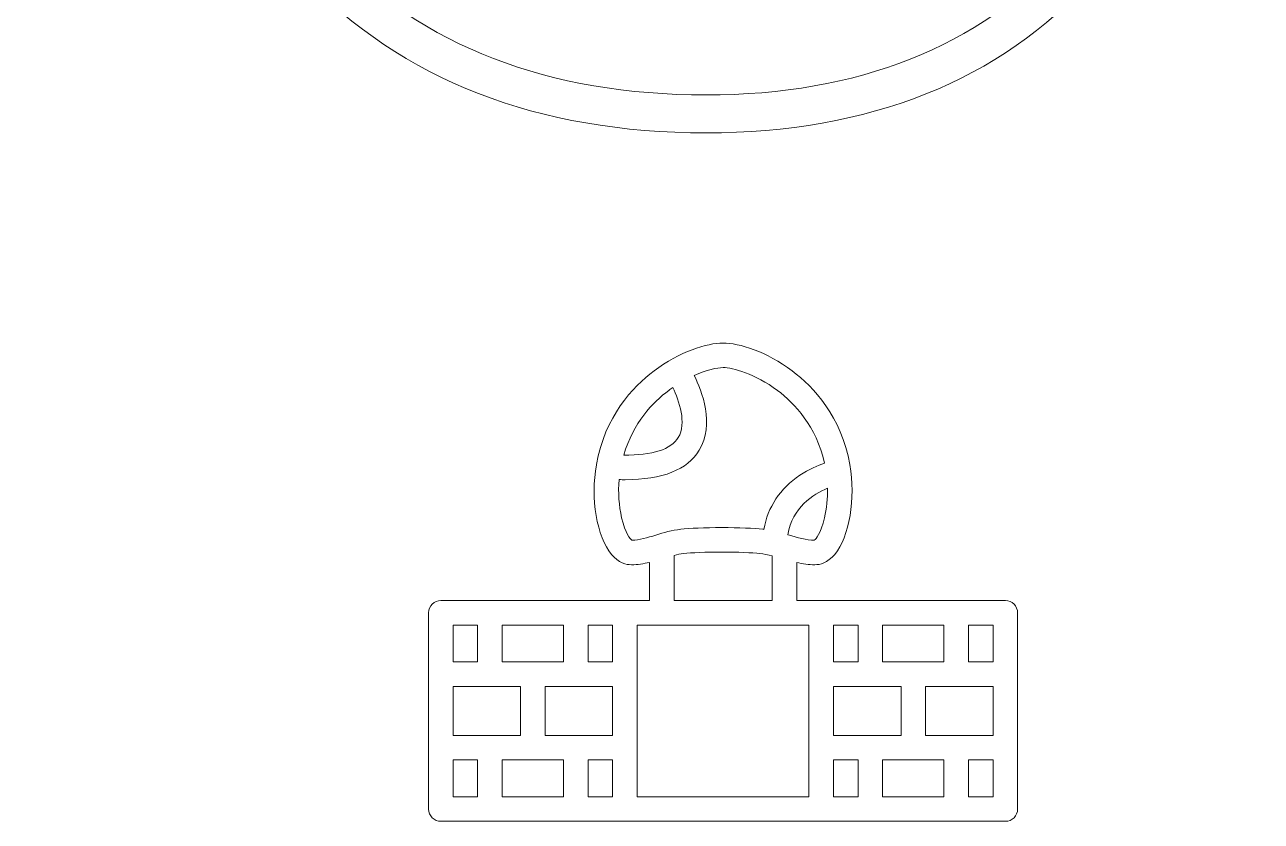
# Model space of a CAD drawing. Header units: millimetres. Extents: x -561 to 595, y -2347 to -7.
# Drawn here: x 92.3 to 418.1, y -2346.8 to -2136.8 of the extents above; entities that cross this region are included whole.
import ezdxf

# ---------------------------------------------------------------- set-up
doc = ezdxf.new("R2010")
doc.units = ezdxf.units.MM
doc.header["$MEASUREMENT"] = 0
doc.layers.add('Calque 1', color=7, linetype='Continuous', lineweight=0)

msp = doc.modelspace()

# ---------------------------------------------------------------- linework, layer by layer
at = {"layer": 'Calque 1'}
for points, knots in [([(271.84, -2165.32), (227.41, -2165.32), (191.67, -2151.42), (165.62, -2124), (153.89, -2111.65), (144.14, -2096.51), (136.64, -2079.01), (130.68, -2065.1), (126.12, -2049.67), (123.08, -2033.14), (118.08, -2005.91), (118.88, -1985.05), (118.97, -1983), (118.97, -1983), (118.69, -1704.18), (118.69, -1704.18), (118.69, -1704.18), (118.71, -1703.96), (118.71, -1703.96), (121.92, -1666.92), (152.18, -1647.02), (184.23, -1625.96), (204.96, -1612.32), (226.4, -1598.23), (242.77, -1578.47), (261.17, -1556.25), (270.11, -1529.95), (270.11, -1498.06), (270.11, -1474.44), (265.7, -1453.47), (257, -1435.73), (250.08, -1421.62), (240.43, -1409.48), (228.31, -1399.64), (207.51, -1382.76), (186.34, -1378.41), (186.12, -1378.37), (186.12, -1378.37), (185.92, -1378.33), (185.92, -1378.33), (185.92, -1378.33), (185.71, -1378.27), (185.71, -1378.27), (164.81, -1372.26), (148.47, -1363.98), (135.78, -1352.94), (123.88, -1342.6), (115.15, -1329.79), (109.08, -1313.78), (97.77, -1283.97), (96.81, -1246.92), (95.6, -1200.01), (95.2, -1184.89), (94.8, -1169.26), (94.01, -1152.6), (94.01, -1152.6), (94, -1152.48), (94, -1152.48), (92.35, -1081.51), (108.73, -1031.54), (144.08, -999.7), (174.85, -972), (215.42, -962.11), (251.22, -953.38), (251.22, -953.38), (251.58, -953.3), (251.58, -953.3), (272.17, -949.49), (291.79, -937.45), (306.82, -919.39), (321.34, -901.94), (329.86, -880.58), (330.18, -860.78), (330.45, -844.28), (325.05, -829.24), (314.58, -817.29), (302.4, -803.4), (283.71, -793.6), (259.03, -788.18), (225.17, -782.3), (196.59, -772.67), (174.08, -759.55), (155.07, -748.48), (140.16, -734.81), (129.78, -718.92), (116.99, -699.35), (113.44, -679.9), (112.73, -667.03), (112.04, -654.73), (113.7, -645.97), (114.18, -643.73), (115.26, -615.34), (125.23, -594.81), (144.67, -580.99), (161.71, -568.88), (184.13, -563.2), (205.81, -557.71), (229.22, -551.78), (253.43, -545.64), (270.72, -531.52), (279.83, -524.08), (286.41, -515.01), (290.84, -503.79), (295.86, -491.07), (298.1, -475.23), (297.5, -456.7), (296.42, -423.47), (256.88, -405.29), (215.02, -386.05), (176.9, -368.53), (137.49, -350.41), (124.55, -318.62), (116.9, -299.83), (113.28, -277.9), (114.35, -256.87), (115.56, -233.07), (122.65, -210.9), (134.87, -192.75), (146.67, -175.2), (163.04, -161.44), (183.53, -151.86), (206.3, -141.21), (234.07, -135.8), (266.09, -135.8), (310.34, -135.8), (345.89, -148.96), (371.74, -174.91), (381.86, -185.06), (390.47, -197.2), (397.33, -211), (402.78, -221.97), (407.15, -234.01), (410.3, -246.78), (415.67, -268.52), (415.68, -284.73), (415.68, -285.41), (415.68, -285.41), (416.03, -1973.14), (416.03, -1973.14), (416.27, -1975.87), (418.05, -1998.36), (414.17, -2027.38), (411.78, -2045.23), (407.73, -2061.83), (402.13, -2076.72), (395.07, -2095.48), (385.5, -2111.57), (373.71, -2124.54), (349.09, -2151.6), (314.82, -2165.32), (271.84, -2165.32)], [0, 0, 0, 0, 1, 1, 1, 2, 2, 2, 3, 3, 3, 4, 4, 4, 5, 5, 5, 6, 6, 6, 7, 7, 7, 8, 8, 8, 9, 9, 9, 10, 10, 10, 11, 11, 11, 12, 12, 12, 13, 13, 13, 14, 14, 14, 15, 15, 15, 16, 16, 16, 17, 17, 17, 18, 18, 18, 19, 19, 19, 20, 20, 20, 21, 21, 21, 22, 22, 22, 23, 23, 23, 24, 24, 24, 25, 25, 25, 26, 26, 26, 27, 27, 27, 28, 28, 28, 29, 29, 29, 30, 30, 30, 31, 31, 31, 32, 32, 32, 33, 33, 33, 34, 34, 34, 35, 35, 35, 36, 36, 36, 37, 37, 37, 38, 38, 38, 39, 39, 39, 40, 40, 40, 41, 41, 41, 42, 42, 42, 43, 43, 43, 44, 44, 44, 45, 45, 45, 46, 46, 46, 47, 47, 47, 48, 48, 48, 49, 49, 49, 50, 50, 50, 50]), ([(128.69, -1704.61), (128.69, -1704.61), (128.97, -1983.24), (128.97, -1983.24), (128.97, -1983.24), (128.97, -1983.37), (128.97, -1983.37), (128.96, -1983.58), (127.97, -2004.62), (132.96, -2031.61), (135.88, -2047.36), (140.23, -2062.04), (145.9, -2075.24), (152.93, -2091.59), (162.02, -2105.69), (172.91, -2117.15), (197, -2142.48), (230.28, -2155.32), (271.84, -2155.32), (311.87, -2155.32), (343.64, -2142.71), (366.28, -2117.85), (377.2, -2105.84), (386.1, -2090.87), (392.71, -2073.35), (398.05, -2059.2), (401.93, -2043.37), (404.23, -2026.31), (408.16, -1997.07), (406.08, -1974.07), (406.05, -1973.84), (406.05, -1973.84), (406.03, -1973.6), (406.03, -1973.6), (406.03, -1973.6), (406.03, -1973.37), (406.03, -1973.37), (406.03, -1973.37), (405.68, -285.4), (405.68, -285.4), (405.68, -285.22), (405.65, -269.48), (400.52, -248.88), (395.84, -230.05), (385.8, -203.15), (364.6, -181.91), (340.69, -157.95), (307.55, -145.8), (266.09, -145.8), (235.55, -145.8), (209.2, -150.89), (187.77, -160.92), (168.95, -169.72), (153.94, -182.31), (143.16, -198.33), (131.97, -214.98), (125.46, -235.39), (124.34, -257.37), (123.34, -276.97), (126.71, -297.38), (133.81, -314.85), (145.26, -342.98), (182.85, -360.26), (219.2, -376.96), (240.25, -386.64), (262.02, -396.65), (278.31, -408.73), (297.37, -422.86), (306.91, -438.44), (307.49, -456.38), (308.73, -494.41), (298.77, -521.52), (277.05, -539.26), (258.04, -554.79), (232.74, -561.2), (208.27, -567.4), (186.52, -572.91), (165.98, -578.12), (150.46, -589.15), (133.39, -601.28), (125.04, -618.88), (124.16, -644.55), (124.16, -644.55), (124.14, -645.07), (124.14, -645.07), (124.14, -645.07), (124.02, -645.58), (124.02, -645.58), (124, -645.65), (121.97, -654.25), (122.74, -666.92), (123.44, -678.51), (126.7, -696.02), (138.26, -713.62), (147.81, -728.16), (161.6, -740.73), (179.25, -750.99), (200.73, -763.48), (228.18, -772.68), (260.85, -778.34), (260.85, -778.34), (261.06, -778.39), (261.06, -778.39), (287.93, -784.27), (308.46, -795.14), (322.1, -810.7), (334.24, -824.54), (340.49, -841.92), (340.18, -860.95), (339.82, -882.99), (330.46, -906.62), (314.51, -925.78), (298.02, -945.59), (276.37, -958.85), (253.54, -963.11), (181.78, -980.6), (100.48, -1000.46), (104, -1152.19), (104.79, -1168.93), (105.2, -1184.6), (105.59, -1199.75), (106.79, -1245.71), (107.73, -1282.01), (118.43, -1310.23), (129.68, -1339.9), (151.22, -1357.91), (188.28, -1368.61), (190.9, -1369.15), (212.49, -1374.06), (234.23, -1391.57), (247.58, -1402.31), (258.21, -1415.59), (265.84, -1431.04), (275.31, -1450.22), (280.11, -1472.77), (280.11, -1498.06), (280.11, -1532.37), (270.41, -1560.76), (250.47, -1584.85), (233.15, -1605.76), (211.07, -1620.28), (189.72, -1634.31), (158.53, -1654.82), (131.58, -1672.53), (128.69, -1704.61)], [0, 0, 0, 0, 1, 1, 1, 2, 2, 2, 3, 3, 3, 4, 4, 4, 5, 5, 5, 6, 6, 6, 7, 7, 7, 8, 8, 8, 9, 9, 9, 10, 10, 10, 11, 11, 11, 12, 12, 12, 13, 13, 13, 14, 14, 14, 15, 15, 15, 16, 16, 16, 17, 17, 17, 18, 18, 18, 19, 19, 19, 20, 20, 20, 21, 21, 21, 22, 22, 22, 23, 23, 23, 24, 24, 24, 25, 25, 25, 26, 26, 26, 27, 27, 27, 28, 28, 28, 29, 29, 29, 30, 30, 30, 31, 31, 31, 32, 32, 32, 33, 33, 33, 34, 34, 34, 35, 35, 35, 36, 36, 36, 37, 37, 37, 38, 38, 38, 39, 39, 39, 40, 40, 40, 41, 41, 41, 42, 42, 42, 43, 43, 43, 44, 44, 44, 45, 45, 45, 46, 46, 46, 47, 47, 47, 48, 48, 48, 48]), ([(353.87, -2291.82), (353.87, -2290.05), (352.43, -2288.6), (350.64, -2288.6), (350.64, -2288.6), (350.64, -2288.6), (350.64, -2288.6), (350.64, -2288.6), (295.69, -2288.6), (295.69, -2288.6), (295.69, -2288.6), (295.69, -2278.57), (295.69, -2278.57), (297.27, -2278.91), (298.86, -2279.16), (300.46, -2279.16), (301.8, -2279.16), (303.81, -2278.68), (305.7, -2276.43), (309.55, -2271.83), (311.26, -2261.66), (309.68, -2252.77), (307.42, -2240.07), (300.18, -2232.32), (294.5, -2228.05), (287.79, -2223), (280.53, -2220.73), (276.29, -2220.72), (272.07, -2220.73), (264.8, -2223), (258.1, -2228.05), (252.41, -2232.32), (245.18, -2240.07), (242.92, -2252.77), (242.91, -2252.77), (242.91, -2252.78), (242.91, -2252.78), (241.33, -2261.67), (243.05, -2271.83), (246.9, -2276.43), (248.79, -2278.68), (250.79, -2279.16), (252.13, -2279.16), (253.79, -2279.16), (255.37, -2278.9), (256.91, -2278.53), (256.91, -2278.53), (256.91, -2288.6), (256.91, -2288.6), (256.91, -2288.6), (201.96, -2288.6), (201.96, -2288.6), (200.17, -2288.6), (198.73, -2290.04), (198.73, -2291.82), (198.73, -2291.82), (198.73, -2343.55), (198.73, -2343.55), (198.73, -2345.33), (200.17, -2346.78), (201.96, -2346.78), (201.96, -2346.78), (350.64, -2346.78), (350.64, -2346.78), (352.43, -2346.78), (353.87, -2345.33), (353.87, -2343.55), (353.87, -2343.55), (353.87, -2291.82), (353.87, -2291.82)], [0, 0, 0, 0, 1, 1, 1, 2, 2, 2, 3, 3, 3, 4, 4, 4, 5, 5, 5, 6, 6, 6, 7, 7, 7, 8, 8, 8, 9, 9, 9, 10, 10, 10, 11, 11, 11, 12, 12, 12, 13, 13, 13, 14, 14, 14, 15, 15, 15, 16, 16, 16, 17, 17, 17, 18, 18, 18, 19, 19, 19, 20, 20, 20, 21, 21, 21, 22, 22, 22, 23, 23, 23, 23]), ([(252.27, -2272.69), (251.86, -2272.41), (250.52, -2270.89), (249.57, -2266.79), (249.57, -2266.79), (249.57, -2266.79), (249.57, -2266.79), (248.85, -2263.65), (248.62, -2260.1), (248.91, -2256.71), (249.45, -2256.73), (249.98, -2256.74), (250.5, -2256.74), (260.35, -2256.74), (266.91, -2254.13), (270.03, -2248.95), (274.12, -2242.18), (270.74, -2233.36), (268.7, -2229.24), (271.96, -2227.79), (274.75, -2227.19), (276.29, -2227.18), (278.83, -2227.19), (284.75, -2228.8), (290.61, -2233.21), (295.13, -2236.61), (300.82, -2242.64), (303, -2252.36), (301.22, -2252.99), (298.89, -2254), (296.55, -2255.56), (291.27, -2259.09), (288.04, -2263.98), (287.05, -2269.83), (286.95, -2269.82), (286.85, -2269.8), (286.75, -2269.79), (284.47, -2269.52), (280.43, -2269.36), (275.95, -2269.36), (271.47, -2269.36), (267.43, -2269.52), (265.14, -2269.79), (262.81, -2270.07), (260.67, -2270.72), (258.59, -2271.34), (256.36, -2272.02), (254.25, -2272.66), (252.27, -2272.69)], [0, 0, 0, 0, 1, 1, 1, 2, 2, 2, 3, 3, 3, 4, 4, 4, 5, 5, 5, 6, 6, 6, 7, 7, 7, 8, 8, 8, 9, 9, 9, 10, 10, 10, 11, 11, 11, 12, 12, 12, 13, 13, 13, 14, 14, 14, 15, 15, 15, 16, 16, 16, 16]), ([(261.98, -2233.21), (261.98, -2233.21), (261.98, -2233.21), (261.98, -2233.21), (262.34, -2232.94), (262.71, -2232.68), (263.07, -2232.42), (264.74, -2235.92), (266.74, -2241.89), (264.5, -2245.61), (262.6, -2248.75), (257.66, -2250.34), (250.13, -2250.27), (252.6, -2241.76), (257.79, -2236.36), (261.98, -2233.21)], [0, 0, 0, 0, 1, 1, 1, 2, 2, 2, 3, 3, 3, 4, 4, 4, 5, 5, 5, 5]), ([(303.02, -2266.78), (303.02, -2266.78), (303.02, -2266.79), (303.02, -2266.79), (302.07, -2270.89), (300.73, -2272.41), (300.32, -2272.69), (298.28, -2272.66), (295.92, -2272), (293.44, -2271.3), (293.42, -2271.29), (293.4, -2271.29), (293.38, -2271.28), (294.43, -2264.09), (300.02, -2260.55), (303.8, -2258.96), (303.84, -2261.64), (303.59, -2264.34), (303.02, -2266.78)], [0, 0, 0, 0, 1, 1, 1, 2, 2, 2, 3, 3, 3, 4, 4, 4, 5, 5, 5, 6, 6, 6, 6]), ([(289.22, -2276.85), (289.22, -2276.85), (289.22, -2288.6), (289.22, -2288.6), (289.22, -2288.6), (263.37, -2288.6), (263.37, -2288.6), (263.37, -2288.6), (263.37, -2276.7), (263.37, -2276.7), (263.37, -2276.7), (263.37, -2276.7), (263.37, -2276.7), (264.22, -2276.48), (265.06, -2276.31), (265.9, -2276.21), (267.92, -2275.97), (271.77, -2275.82), (275.95, -2275.82), (280.13, -2275.82), (283.98, -2275.97), (286, -2276.21), (287.03, -2276.33), (288.11, -2276.57), (289.22, -2276.85)], [0, 0, 0, 0, 1, 1, 1, 2, 2, 2, 3, 3, 3, 4, 4, 4, 5, 5, 5, 6, 6, 6, 7, 7, 7, 8, 8, 8, 8]), ([(205.19, -2295.06), (205.19, -2295.06), (211.65, -2295.06), (211.65, -2295.06), (211.65, -2295.06), (211.65, -2304.76), (211.65, -2304.76), (211.65, -2304.76), (205.19, -2304.76), (205.19, -2304.76), (205.19, -2304.76), (205.19, -2295.06), (205.19, -2295.06)], [0, 0, 0, 0, 1, 1, 1, 2, 2, 2, 3, 3, 3, 4, 4, 4, 4]), ([(218.12, -2295.06), (218.12, -2295.06), (234.28, -2295.06), (234.28, -2295.06), (234.28, -2295.06), (234.28, -2304.76), (234.28, -2304.76), (234.28, -2304.76), (218.12, -2304.76), (218.12, -2304.76), (218.12, -2304.76), (218.12, -2295.06), (218.12, -2295.06)], [0, 0, 0, 0, 1, 1, 1, 2, 2, 2, 3, 3, 3, 4, 4, 4, 4]), ([(247.21, -2304.76), (247.21, -2304.76), (240.74, -2304.76), (240.74, -2304.76), (240.74, -2304.76), (240.74, -2295.06), (240.74, -2295.06), (240.74, -2295.06), (247.21, -2295.06), (247.21, -2295.06), (247.21, -2295.06), (247.21, -2304.76), (247.21, -2304.76)], [0, 0, 0, 0, 1, 1, 1, 2, 2, 2, 3, 3, 3, 4, 4, 4, 4]), ([(298.92, -2340.31), (298.92, -2340.31), (253.67, -2340.31), (253.67, -2340.31), (253.67, -2340.31), (253.67, -2295.06), (253.67, -2295.06), (253.67, -2295.06), (298.92, -2295.06), (298.92, -2295.06), (298.92, -2295.06), (298.92, -2340.31), (298.92, -2340.31)], [0, 0, 0, 0, 1, 1, 1, 2, 2, 2, 3, 3, 3, 4, 4, 4, 4]), ([(305.39, -2295.06), (305.39, -2295.06), (311.85, -2295.06), (311.85, -2295.06), (311.85, -2295.06), (311.85, -2304.76), (311.85, -2304.76), (311.85, -2304.76), (305.39, -2304.76), (305.39, -2304.76), (305.39, -2304.76), (305.39, -2295.06), (305.39, -2295.06)], [0, 0, 0, 0, 1, 1, 1, 2, 2, 2, 3, 3, 3, 4, 4, 4, 4]), ([(318.32, -2295.06), (318.32, -2295.06), (334.48, -2295.06), (334.48, -2295.06), (334.48, -2295.06), (334.48, -2304.76), (334.48, -2304.76), (334.48, -2304.76), (318.32, -2304.76), (318.32, -2304.76), (318.32, -2304.76), (318.32, -2295.06), (318.32, -2295.06)], [0, 0, 0, 0, 1, 1, 1, 2, 2, 2, 3, 3, 3, 4, 4, 4, 4]), ([(340.94, -2295.06), (340.94, -2295.06), (347.4, -2295.06), (347.4, -2295.06), (347.4, -2295.06), (347.4, -2304.76), (347.4, -2304.76), (347.4, -2304.76), (340.94, -2304.76), (340.94, -2304.76), (340.94, -2304.76), (340.94, -2295.06), (340.94, -2295.06)], [0, 0, 0, 0, 1, 1, 1, 2, 2, 2, 3, 3, 3, 4, 4, 4, 4]), ([(205.19, -2311.22), (205.19, -2311.22), (222.97, -2311.22), (222.97, -2311.22), (222.97, -2311.22), (222.97, -2324.15), (222.97, -2324.15), (222.97, -2324.15), (205.19, -2324.15), (205.19, -2324.15), (205.19, -2324.15), (205.19, -2311.22), (205.19, -2311.22)], [0, 0, 0, 0, 1, 1, 1, 2, 2, 2, 3, 3, 3, 4, 4, 4, 4]), ([(247.21, -2324.15), (247.21, -2324.15), (229.43, -2324.15), (229.43, -2324.15), (229.43, -2324.15), (229.43, -2311.22), (229.43, -2311.22), (229.43, -2311.22), (247.21, -2311.22), (247.21, -2311.22), (247.21, -2311.22), (247.21, -2324.15), (247.21, -2324.15)], [0, 0, 0, 0, 1, 1, 1, 2, 2, 2, 3, 3, 3, 4, 4, 4, 4]), ([(305.39, -2311.22), (305.39, -2311.22), (323.16, -2311.22), (323.16, -2311.22), (323.16, -2311.22), (323.16, -2324.15), (323.16, -2324.15), (323.16, -2324.15), (305.39, -2324.15), (305.39, -2324.15), (305.39, -2324.15), (305.39, -2311.22), (305.39, -2311.22)], [0, 0, 0, 0, 1, 1, 1, 2, 2, 2, 3, 3, 3, 4, 4, 4, 4]), ([(347.4, -2311.22), (347.4, -2311.22), (347.4, -2324.15), (347.4, -2324.15), (347.4, -2324.15), (329.63, -2324.15), (329.63, -2324.15), (329.63, -2324.15), (329.63, -2311.22), (329.63, -2311.22), (329.63, -2311.22), (347.4, -2311.22), (347.4, -2311.22)], [0, 0, 0, 0, 1, 1, 1, 2, 2, 2, 3, 3, 3, 4, 4, 4, 4]), ([(211.65, -2340.31), (211.65, -2340.31), (205.19, -2340.31), (205.19, -2340.31), (205.19, -2340.31), (205.19, -2330.61), (205.19, -2330.61), (205.19, -2330.61), (211.65, -2330.61), (211.65, -2330.61), (211.65, -2330.61), (211.65, -2340.31), (211.65, -2340.31)], [0, 0, 0, 0, 1, 1, 1, 2, 2, 2, 3, 3, 3, 4, 4, 4, 4]), ([(234.28, -2340.31), (234.28, -2340.31), (218.12, -2340.31), (218.12, -2340.31), (218.12, -2340.31), (218.12, -2330.61), (218.12, -2330.61), (218.12, -2330.61), (234.28, -2330.61), (234.28, -2330.61), (234.28, -2330.61), (234.28, -2340.31), (234.28, -2340.31)], [0, 0, 0, 0, 1, 1, 1, 2, 2, 2, 3, 3, 3, 4, 4, 4, 4]), ([(247.21, -2340.31), (247.21, -2340.31), (240.74, -2340.31), (240.74, -2340.31), (240.74, -2340.31), (240.74, -2330.61), (240.74, -2330.61), (240.74, -2330.61), (247.21, -2330.61), (247.21, -2330.61), (247.21, -2330.61), (247.21, -2340.31), (247.21, -2340.31)], [0, 0, 0, 0, 1, 1, 1, 2, 2, 2, 3, 3, 3, 4, 4, 4, 4]), ([(311.85, -2340.31), (311.85, -2340.31), (305.39, -2340.31), (305.39, -2340.31), (305.39, -2340.31), (305.39, -2330.61), (305.39, -2330.61), (305.39, -2330.61), (311.85, -2330.61), (311.85, -2330.61), (311.85, -2330.61), (311.85, -2340.31), (311.85, -2340.31)], [0, 0, 0, 0, 1, 1, 1, 2, 2, 2, 3, 3, 3, 4, 4, 4, 4]), ([(334.48, -2340.31), (334.48, -2340.31), (318.32, -2340.31), (318.32, -2340.31), (318.32, -2340.31), (318.32, -2330.61), (318.32, -2330.61), (318.32, -2330.61), (334.48, -2330.61), (334.48, -2330.61), (334.48, -2330.61), (334.48, -2340.31), (334.48, -2340.31)], [0, 0, 0, 0, 1, 1, 1, 2, 2, 2, 3, 3, 3, 4, 4, 4, 4]), ([(347.4, -2340.31), (347.4, -2340.31), (340.94, -2340.31), (340.94, -2340.31), (340.94, -2340.31), (340.94, -2330.61), (340.94, -2330.61), (340.94, -2330.61), (347.4, -2330.61), (347.4, -2330.61), (347.4, -2330.61), (347.4, -2340.31), (347.4, -2340.31)], [0, 0, 0, 0, 1, 1, 1, 2, 2, 2, 3, 3, 3, 4, 4, 4, 4])]:
    msp.add_open_spline(points, degree=3, knots=knots, dxfattribs=at)

doc.saveas('drawing.dxf')
